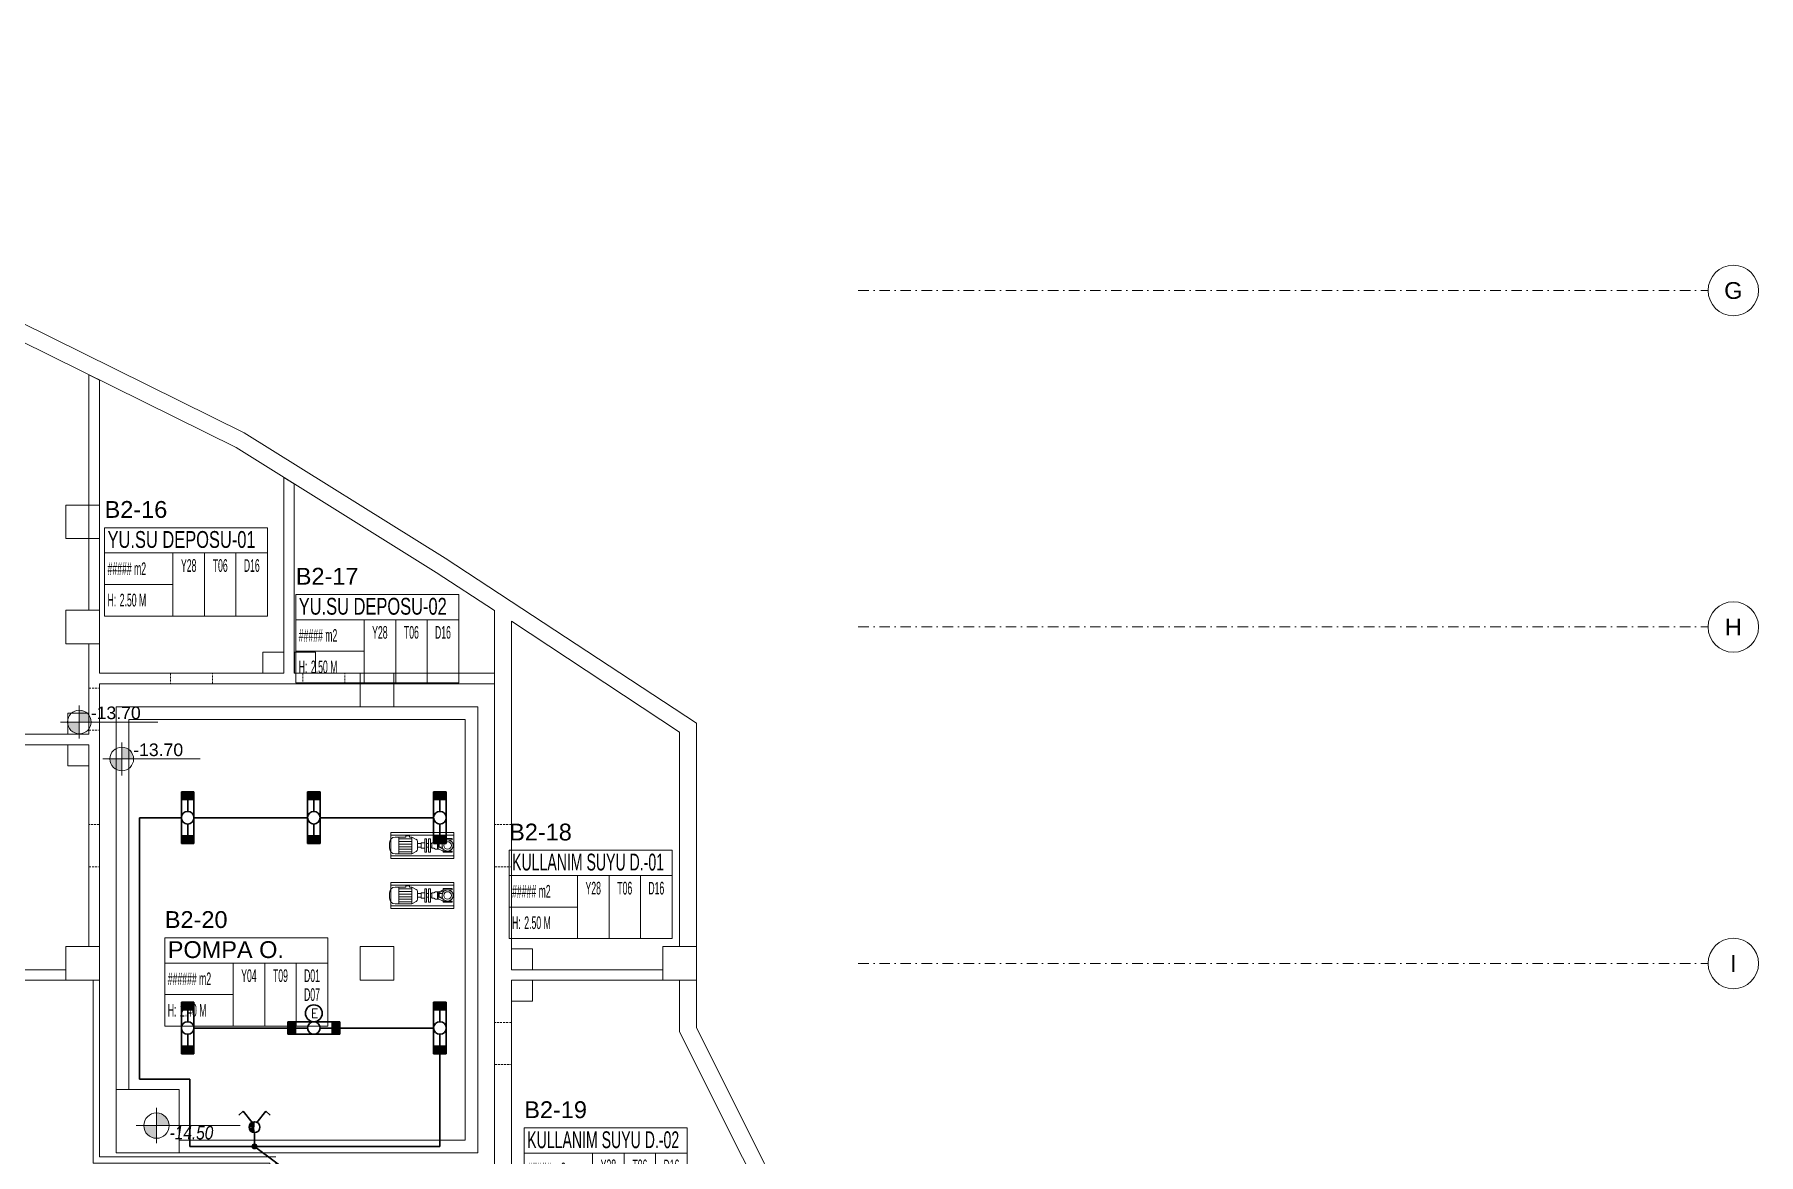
# Model space of a CAD drawing. Header units: metres. Extents: x -13316 to 152404, y -3899 to 30226.
# Drawn here: x 10786 to 14886, y 3106 to 5769 of the extents above; entities that cross this region are included whole.
import ezdxf
from ezdxf.enums import TextEntityAlignment as Align

# ---------------------------------------------------------------- set-up
doc = ezdxf.new("R2010")
doc.units = ezdxf.units.M
doc.header["$LTSCALE"] = 100
doc.header["$MEASUREMENT"] = 0
doc.linetypes.add('DASHDOT2', pattern=[0.5, 0.25, -0.125, 0, -0.125])
doc.linetypes.add('HIDDEN', pattern=[0.375, 0.25, -0.125])
doc.layers.get('0').update_dxf_attribs({"color": 9, "lineweight": 9})
for name, color, linetype, lineweight in [('00', 9, 'Continuous', 9), ('01', 9, 'Continuous', 9), ('06D', 9, 'Continuous', 9), ('21', 9, 'Continuous', 9), ('21_mahal200', 9, 'Continuous', 9), ('24', 9, 'DASHDOT2', 9), ('25', 9, 'Continuous', 9), ('32-ekipman', 9, 'Continuous', 9), ('E-2x36 W SIVAÜSTÜ FLUORESAN ARMATÜR (ETANŞ)', 7, 'Continuous', 30), ('E-ACİL AYDINLATMA KİTİ', 7, 'Continuous', 30), ('E-KABLO', 7, 'Continuous', 30), ('E-KOMÜTATÖR ANAHTAR (ETANŞ)', 7, 'Continuous', 30)]:
    doc.layers.add(name, color=color, linetype=linetype, lineweight=lineweight)
doc.styles.add('Arial', font='arial.ttf', dxfattribs={"height": 2.5})
doc.styles.add('E-YAZI', font='txttw.shx')
doc.styles.add('MuuM_TEXT-ITALIC', font='ARIALNI.TTF')
doc.styles.add('MuuM_TEXT-STANDART', font='ARIALN.TTF')
doc.dimstyles.new('MuuM_DIM200', dxfattribs={"dimscale": 20, "dimtxt": 2, "dimasz": 1, "dimexe": 1, "dimexo": 1, "dimgap": 1, "dimtad": 1, "dimdec": 1, "dimrnd": 0.5, "dimdsep": 46, "dimtxsty": 'MuuM_TEXT-STANDART', "dimblk": 'ARCHTICK', "dimcen": 0, "dimdle": 0.15, "dimclrd": 256, "dimclre": 256, "dimclrt": 256, "dimadec": 0, "dimazin": 0, "dimtfac": 5, "dimtdec": 1, "dimtix": 1, "dimtmove": 2, "dimatfit": 3, "dimldrblk": 'DOT', "dimfxl": 3, "dimfxlon": 1, "dimtolj": 1, "dimlwd": -1, "dimlwe": -1, "dimarcsym": 0})

# ---------------------------------------------------------------- blocks, each defined once
blk = doc.blocks.new('_ArchTick')
at = {"color": 0, "linetype": 'ByBlock', "const_width": 0.15}
blk.add_lwpolyline([(-0.5, -0.5), (0.5, 0.5)], dxfattribs=at)
blk = doc.blocks.new('*D648')
at = {"layer": '25', "transparency": 16777216}
for p, q in [((3834.6, 5135), (3754.6, 5135)), ((3774.6, 5135), (3774.6, 5155)), ((3774.6, 5120), (3774.6, 5135)), ((3834.6, 5120), (3754.6, 5120)), ((3774.6, 5120), (3774.6, 5100))]:
    blk.add_line(p, q, dxfattribs=at)
at = {"layer": '25', "transparency": 16777216, "xscale": 20, "yscale": 20, "zscale": 20}
for p, rotation in [((3774.6, 5135), 270), ((3774.6, 5120), 90)]:
    blk.add_blockref('_ArchTick', p, dxfattribs=dict(at, rotation=rotation))
at = {"layer": '25', "transparency": 16777216, "insert": (3734.2, 5127.5), "char_height": 40, "attachment_point": 5, "rotation": 90, "style": 'MuuM_TEXT-STANDART'}
blk.add_mtext('\\A1;15', dxfattribs=at)
blk = doc.blocks.new('_Dot')
at = {"color": 0, "linetype": 'ByBlock', "lineweight": -2}
blk.add_line((-0.5, 0), (-1, 0), dxfattribs=at)
at = {"color": 0, "linetype": 'ByBlock', "const_width": 0.5}
blk.add_lwpolyline([(-0.25, 0, 1), (0.25, 0, 1)], format="xyb", close=True, dxfattribs=at)
blk = doc.blocks.new('0_aks')
at = {"linetype": 'Continuous'}
blk.add_circle((0, 0), 3, dxfattribs=at)
at = {"style": 'Arial'}
blk.add_attdef('AKS', text='', height=2, dxfattribs=at).set_placement((0, 0), align=Align.MIDDLE_CENTER)
blk = doc.blocks.new('p-akslar_yeni')
at = {"layer": '24'}
for points in [[(18840, -3735), (20861, -3735)], [(18840, -4535), (20861, -4535)], [(18840, -5335), (20861, -5335)]]:
    blk.add_lwpolyline(points, dxfattribs=at)
at = {"layer": '21', "xscale": 20, "yscale": 20, "zscale": 20}
for p, values in [((20921, -3735), {'AKS': 'G'}), ((20921, -4535), {'AKS': 'H'}), ((20921, -5335), {'AKS': 'I'})]:
    blk.add_blockref('0_aks', p, dxfattribs=at).add_auto_attribs(values)
blk = doc.blocks.new('100_2x36 W SIVAÜSTÜ FLUORESAN ARMATÜR (ETANŞ)')
at = {"layer": 'E-2x36 W SIVAÜSTÜ FLUORESAN ARMATÜR (ETANŞ)', "color": 4}
for p, q in [((-6.15, 1.5), (6.15, 1.5)), ((-6.15, 1.5), (-6.15, -1.5)), ((-1.5, 0), (-6.15, 0)), ((1.5, 0), (6.15, 0)), ((6.15, 1.5), (6.15, -1.5)), ((-6.15, -1.5), (6.15, -1.5))]:
    blk.add_line(p, q, dxfattribs=at)
blk.add_circle((0, 0), 1.5, dxfattribs=at)
for points in [[(-4.15, 1.5), (-4.15, -1.5), (-6.15, 1.5), (-6.15, -1.5)], [(4.15, 1.5), (4.15, -1.5), (6.15, 1.5), (6.15, -1.5)]]:
    blk.add_solid(points, dxfattribs=at)
blk = doc.blocks.new('100_KOMÜTATÖR ANAHTAR (ETANŞ)')
at = {"layer": 'E-KOMÜTATÖR ANAHTAR (ETANŞ)', "color": 4}
for p, q in [((-1.7, 5.22), (-2.33, 4.62)), ((-0.37, 3.56), (-1.7, 5.22)), ((0.37, 3.56), (1.7, 5.22)), ((1.7, 5.22), (2.33, 4.62)), ((0, 2.05), (0, 0))]:
    blk.add_line(p, q, dxfattribs=at)
at = {"layer": 'E-KOMÜTATÖR ANAHTAR (ETANŞ)', "color": 4, "const_width": 0.81}
blk.add_lwpolyline([(0, 3.27, 0.414214), (-0.41, 2.86, 0.414214), (0, 2.46, 0.414214)], format="xyb", dxfattribs=at)
at = {"layer": 'E-KOMÜTATÖR ANAHTAR (ETANŞ)', "color": 4}
blk.add_circle((0, 2.86), 0.81, dxfattribs=at)
blk = doc.blocks.new('100_ACİL AYDINLATMA KİTİ')
at = {"layer": 'E-ACİL AYDINLATMA KİTİ', "color": 3}
blk.add_circle((0, 0), 1.25, dxfattribs=at)
at = {"layer": 'E-ACİL AYDINLATMA KİTİ', "color": 3, "style": 'E-YAZI'}
blk.add_text('E', height=1.34, dxfattribs=at).set_placement((-0.45, -0.69))
blk = doc.blocks.new('p-kolon_80x80')
blk.add_lwpolyline([(-40, -40), (40, -40), (40, 40), (-40, 40)], close=True)
blk = doc.blocks.new('2.bod.sitatik')
at = {"layer": '01'}
for points in [[(11560, -6190), (11560, -4550.5), (11421.2, -4460.1), (10945.1, -4163.6), (9032, -3217.5)], [(9049.1, -3181.3), (10964.6, -4128.6), (11442.7, -4426.4), (12040, -4818.5), (12040, -5350), (12000, -5350), (12000, -4840.2), (11600, -4576.5), (11600, -5405), (11960, -5405), (11960, -5430), (11600, -5430), (11600, -6150)], [(12299.7, -6150), (12000, -5552.7), (12000, -5430), (12040, -5430), (12040, -5543.4), (12364.1, -6190)]]:
    blk.add_lwpolyline(points, dxfattribs=at)
for points in [[(10595, -4550), (10620, -4550), (10620, -4002.8), (10595, -3990.5)], [(10595, -4845), (10595, -4630), (10620, -4630), (10620, -4700), (11058.6, -4700), (11058.6, -4234.3), (11083.6, -4249.9), (11083.6, -4700), (11560, -4700), (11560, -4725), (10620, -4725), (10620, -5350), (10595, -5350), (10595, -4870), (9880, -4870), (9880, -5350), (9840, -5350), (9840, -4630), (9880, -4630), (9880, -4845)], [(10540, -5430), (9920, -5430), (9920, -5405), (10540, -5405)]]:
    blk.add_lwpolyline(points, close=True, dxfattribs=at)
for p in [(10580, -4340), (10580, -4590), (11280, -4740), (10580, -5390), (11280, -5390), (12000, -5390)]:
    blk.add_blockref('p-kolon_80x80', p, dxfattribs=at)
blk = doc.blocks.new('A$C3F260DA2')
for p, q in [((-3, -37.6), (-3, -24.4)), ((-3, -37.6), (-3, -24.4)), ((0, -6.7), (150, -6.7)), ((0, -15.9), (0, -6.7)), ((0, -6.7), (150, -6.7)), ((0, -15.9), (0, -6.7)), ((10.2, -11.1), (49.9, -11.1)), ((10.2, -11.1), (49.9, -11.1)), ((59.9, -16.5), (49.9, -11.1)), ((59.9, -16.5), (49.9, -11.1)), ((63.1, -40.1), (63.1, -21.9)), ((63.1, -40.1), (63.1, -21.9)), ((63.1, -26.6), (72, -26.6)), ((63.1, -26.6), (72, -26.6)), ((63.1, -35.4), (72, -35.4)), ((63.1, -35.4), (72, -35.4)), ((72, -37.6), (72, -24.4)), ((72, -24.4), (80.8, -24.4)), ((72, -37.6), (72, -24.4)), ((72, -24.4), (80.8, -24.4)), ((72, -37.6), (80.8, -37.6)), ((72, -37.6), (80.8, -37.6)), ((80.8, -15.1), (85.2, -15.1)), ((80.8, -24.4), (80.8, -15.1)), ((80.8, -15.1), (85.2, -15.1)), ((80.8, -24.4), (80.8, -15.1)), ((80.8, -37.6), (80.8, -24.4)), ((80.8, -37.6), (80.8, -24.4)), ((80.8, -37.6), (80.8, -46.9)), ((80.8, -37.6), (80.8, -46.9)), ((85.2, -15.1), (85.2, -46.9)), ((85.2, -15.1), (85.2, -46.9)), ((85.2, -26.6), (89.6, -26.6)), ((85.2, -26.6), (89.6, -26.6)), ((85.2, -35.4), (89.6, -35.4)), ((85.2, -35.4), (89.6, -35.4)), ((89.6, -15.1), (89.6, -46.9)), ((89.6, -15.1), (94, -15.1)), ((89.6, -15.1), (89.6, -46.9)), ((89.6, -15.1), (94, -15.1)), ((94, -15.1), (94, -46.9)), ((94, -15.1), (94, -46.9)), ((94, -26.6), (97.6, -26.6)), ((94, -26.6), (97.6, -26.6)), ((94, -35.4), (97.6, -35.4)), ((94, -35.4), (97.6, -35.4)), ((97.6, -24.4), (102.1, -24.4)), ((97.6, -37.6), (97.6, -24.4)), ((97.6, -24.4), (102.1, -24.4)), ((97.6, -37.6), (97.6, -24.4)), ((97.6, -37.6), (102.1, -37.6)), ((97.6, -37.6), (102.1, -37.6)), ((102.1, -24.4), (106.5, -22.5)), ((102.1, -24.4), (106.5, -22.5)), ((102.1, -37.6), (106.5, -39.5)), ((102.1, -37.6), (106.5, -39.5)), ((106.5, -22.5), (115.2, -22.5)), ((106.5, -22.5), (115.2, -22.5)), ((106.5, -39.5), (115.2, -39.5)), ((106.5, -39.5), (115.2, -39.5)), ((110.7, -39.5), (110.7, -22.5)), ((110.7, -39.5), (110.7, -22.5)), ((112.7, -39.5), (112.7, -22.5)), ((112.7, -39.5), (112.7, -22.5)), ((114.7, -26.9), (124.3, -22)), ((114.7, -26.9), (124.3, -22)), ((114.7, -37.2), (114.7, -26.9)), ((114.7, -26.9), (122.3, -26.9)), ((114.7, -37.2), (114.7, -26.9)), ((114.7, -26.9), (122.3, -26.9)), ((114.7, -35.8), (122.3, -35.8)), ((114.7, -35.8), (122.3, -35.8)), ((114.7, -37.2), (124.3, -42.2)), ((114.7, -37.2), (124.3, -42.2)), ((115.2, -22.5), (124.3, -17.8)), ((115.2, -22.5), (124.3, -17.8)), ((115.2, -39.5), (124.3, -44.2)), ((115.2, -39.5), (124.3, -44.2)), ((145.5, -14.7), (124.3, -14.7)), ((124.3, -17.8), (124.3, -14.7)), ((145.5, -14.7), (124.3, -14.7)), ((124.3, -17.8), (124.3, -14.7)), ((124.3, -17.8), (124.3, -23.1)), ((124.3, -17.8), (124.3, -23.1)), ((145.5, -17.8), (124.3, -17.8)), ((145.5, -17.8), (124.3, -17.8)), ((124.3, -38.9), (124.3, -44.2)), ((124.3, -38.9), (124.3, -44.2)), ((145.5, -17.8), (145.5, -14.7)), ((145.5, -17.8), (145.5, -14.7)), ((150, -6.7), (150, -20.4)), ((0, -55.3), (0, -46.1)), ((0, -55.3), (0, -46.1)), ((150, -55.3), (0, -55.3)), ((150, -55.3), (0, -55.3)), ((35.9, -50.9), (10.2, -50.9)), ((35.9, -50.9), (10.2, -50.9)), ((19, -46.6), (49.9, -46.6)), ((35.9, -53.7), (35.9, -50.9)), ((35.9, -53.7), (35.9, -50.9)), ((44.7, -53.7), (35.9, -53.7)), ((44.7, -53.7), (35.9, -53.7)), ((49.9, -50.9), (44.7, -50.9)), ((44.7, -50.9), (44.7, -53.7)), ((49.9, -50.9), (44.7, -50.9)), ((44.7, -50.9), (44.7, -53.7)), ((59.9, -45.5), (49.9, -50.9)), ((59.9, -45.5), (49.9, -50.9)), ((80.8, -46.9), (85.2, -46.9)), ((80.8, -46.9), (85.2, -46.9)), ((89.6, -46.9), (94, -46.9)), ((89.6, -46.9), (94, -46.9)), ((145.5, -44.2), (124.3, -44.2)), ((124.3, -44.2), (124.3, -47.3)), ((145.5, -44.2), (124.3, -44.2)), ((124.3, -44.2), (124.3, -47.3)), ((145.5, -47.3), (124.3, -47.3)), ((145.5, -47.3), (124.3, -47.3)), ((145.5, -44.2), (145.5, -47.3)), ((145.5, -44.2), (145.5, -47.3)), ((150, -41.6), (150, -55.3)), ((150, -41.6), (150, -55.3))]:
    blk.add_line(p, q)
at = {"color": 253}
for p, q in [((19, -50.9), (19, -11.1)), ((19, -50.9), (19, -11.1)), ((19, -15.7), (49.9, -15.7)), ((19, -15.7), (49.9, -15.7)), ((19, -21.9), (49.9, -21.9)), ((19, -21.9), (49.9, -21.9)), ((19, -28.1), (49.9, -28.1)), ((19, -28.1), (49.9, -28.1)), ((19, -34.3), (49.9, -34.3)), ((19, -34.3), (49.9, -34.3)), ((19, -40.4), (49.9, -40.4)), ((19, -40.4), (49.9, -40.4)), ((49.9, -50.9), (49.9, -11.1)), ((49.9, -50.9), (49.9, -11.1)), ((19, -46.6), (49.9, -46.6))]:
    blk.add_line(p, q, dxfattribs=at)
blk.add_lwpolyline([(0, -62), (150, -62), (150, 0), (0, 0)], close=True)
for radius in [13.2, 13.2, 8.97, 8.97]:
    blk.add_circle((134.9, -31), radius)
for centre, radius, start, end in [((10.2, -24.4), 13.2, 90, 180), ((10.2, -24.4), 13.2, 90, 180), ((10.2, -37.6), 13.2, 180, 270), ((10.2, -37.6), 13.2, 180, 270), ((57, -21.9), 6.18, 0, 61.9275), ((57, -21.9), 6.18, 0, 61.9275), ((57, -40.1), 6.18, 298.0725, 0), ((57, -40.1), 6.18, 298.0725, 0)]:
    blk.add_arc(centre, radius, start, end)
blk = doc.blocks.new('A$C62CD3010')
at = {"layer": '32-ekipman', "xscale": -1, "rotation": 180}
for p in [(11326.9, -5210.3), (11326.9, -5329.2)]:
    blk.add_blockref('A$C3F260DA2', p, dxfattribs=at)
blk = doc.blocks.new('0_elevationtarget-p-bk')
h = blk.add_hatch(color=250)
h.paths.add_polyline_path([(1.88, 0, 0.414214), (0, 1.88), (0, 0)])
h.paths.add_polyline_path([(0, 0), (-1.88, 0, 0.414214), (0, -1.88)])
blk.add_line((0, -2.62), (0, 2.62))
blk.add_lwpolyline([(12.45, 0), (-3, 0)])
blk.add_circle((0, 0), 1.88)
at = {"style": 'Arial'}
blk.add_attdef('BITMISKOT', text='', height=2, dxfattribs=at).set_placement((4.5, 0), align=Align.BOTTOM_LEFT)
at = {"style": 'MuuM_TEXT-ITALIC'}
blk.add_attdef('FINISHINGFLOORLEVEL', text='', height=2, dxfattribs=at).set_placement((4.5, -0.59), align=Align.TOP_LEFT)
blk = doc.blocks.new('0_roomno2')
blk.add_lwpolyline([(19.38, -10.5), (0, -10.5), (0, 0), (19.38, 0)], close=True)
for points in [[(0, -3), (19.38, -3)], [(8.12, -3), (8.12, -10.5)], [(11.88, -3), (11.88, -10.5)], [(15.62, -3), (15.62, -10.5)], [(0, -6.75), (8.12, -6.75)]]:
    blk.add_lwpolyline(points)
at = {"style": 'MuuM_TEXT-STANDART', "width": 0.6}
blk.add_text('H:', height=1.5, dxfattribs=at).set_placement((0.35, -8.61), align=Align.MIDDLE_LEFT)
at = {"style": 'Arial'}
blk.add_attdef('ODANO', (0, 1.17), '', height=2, dxfattribs=at)
blk.add_attdef('MEKANADI', text='', height=2, dxfattribs=at).set_placement((0.35, -3), align=Align.BOTTOM_LEFT)
at = {"style": 'MuuM_TEXT-STANDART', "width": 0.6}
for tag, p in [('YER01', (10, -4.5)), ('TAVAN01', (13.75, -4.5)), ('DUVAR01', (17.5, -4.5)), ('YER02', (10, -6.75)), ('TAVAN02', (13.75, -6.75)), ('DUVAR02', (17.5, -6.75)), ('YER03', (10, -9)), ('TAVAN03', (13.75, -9)), ('DUVAR03', (17.5, -9))]:
    blk.add_attdef(tag, text='', height=1.5, dxfattribs=at).set_placement(p, align=Align.MIDDLE_CENTER)
for tag, p in [('M2', (0.35, -4.88)), ('TEMIZTAVANYUKSEKLIGI', (1.8, -8.61))]:
    blk.add_attdef(tag, text='', height=1.5, dxfattribs=at).set_placement(p, align=Align.MIDDLE_LEFT)
blk = doc.blocks.new('2.bod.Mimari')
at = {"layer": '00'}
for points in [[(10605, -5430), (10605, -5865), (11025, -5865), (11025, -6610), (11055, -6610), (11055, -6595), (11040, -6595), (11040, -5865)], [(11040, -5850), (11040, -5850), (11025, -5850), (11025, -5850), (10620, -5850), (10620, -5430)]]:
    blk.add_lwpolyline(points, dxfattribs=at)
at = {"layer": '06D'}
for points in [[(11008.64, -4650), (11058.64, -4650), (11058.64, -4700), (11008.64, -4700)], [(11083.64, -4650), (11133.64, -4650), (11133.64, -4700), (11083.64, -4700)], [(10545, -4795), (10595, -4795), (10595, -4845), (10545, -4845)], [(10545, -4870), (10595, -4870), (10595, -4920), (10545, -4920)], [(11600, -5355), (11650, -5355), (11650, -5405), (11600, -5405)], [(11600, -5430), (11650, -5430), (11650, -5480), (11600, -5480)], [(10810, -5840), (10660, -5840), (10660, -5690), (10810, -5690)]]:
    blk.add_lwpolyline(points, close=True, dxfattribs=at)
at = {"layer": '06D', "linetype": 'HIDDEN', "ltscale": 0.2}
for points in [[(10789.32, -4725), (10889.32, -4725), (10889.32, -4700), (10789.32, -4700)], [(11103.64, -4725), (11203.64, -4725), (11203.64, -4700), (11103.64, -4700)], [(10620, -5160), (10620, -5060), (10595, -5060), (10595, -5160)], [(11600, -5160), (11600, -5060), (11560, -5060), (11560, -5160)], [(11600, -5630), (11600, -5530), (11560, -5530), (11560, -5630)]]:
    blk.add_lwpolyline(points, close=True, dxfattribs=at)
for points in [[(10595, -4735.51), (10620, -4735.51)], [(10595, -4835.51), (10620, -4835.51)]]:
    blk.add_lwpolyline(points, dxfattribs=at)
at = {"layer": '06D'}
for points in [[(10810, -5840), (11520, -5840), (11520, -4780), (10660, -4780), (10660, -5690)], [(10690, -5690), (10690, -4810), (11490, -4810), (11490, -5810), (10810, -5810)]]:
    blk.add_lwpolyline(points, dxfattribs=at)
at = {"layer": '21'}
ref = blk.add_blockref('0_elevationtarget-p-bk', (10572.21, -4815.98), dxfattribs=dict(at, xscale=15, yscale=15, zscale=15))
ref.add_attrib('BITMISKOT', '-13.70', dxfattribs={"layer": '0', "height": 30, "style": 'Arial'}).set_placement((10599.52, -4818.16), align=Align.BOTTOM_LEFT)
ref = blk.add_blockref('0_elevationtarget-p-bk', (10673.12, -4903.8), dxfattribs=dict(at, xscale=15, yscale=15, zscale=15))
ref.add_attrib('BITMISKOT', '-13.70', dxfattribs={"layer": '0', "height": 30, "style": 'Arial'}).set_placement((10700.44, -4905.99), align=Align.BOTTOM_LEFT)
ref = blk.add_blockref('0_elevationtarget-p-bk', (10755.79, -5775.55), dxfattribs=dict(at, xscale=16, yscale=16, zscale=16))
ref.add_attrib('FINISHINGFLOORLEVEL', '-14.50', dxfattribs={"layer": '0', "height": 32, "style": 'MuuM_TEXT-ITALIC'}).set_placement((10787, -5776.37), align=Align.TOP_LEFT)
at = {"layer": '21_mahal200'}
ref = blk.add_blockref('0_roomno2', (10632.38, -4353.92), dxfattribs=dict(at, xscale=20, yscale=20, zscale=20))
ref.add_attrib('ODANO', 'B2-16', (10632.38, -4330.52), dxfattribs={"layer": '0', "height": 40, "style": 'Arial'})
ref.add_attrib('MEKANADI', 'YU.SU DEPOSU-01', dxfattribs={"layer": '0', "height": 40, "style": 'Arial', "width": 0.7}).set_placement((10639.38, -4413.92), align=Align.BOTTOM_LEFT)
ref.add_attrib('M2', '##### m2', dxfattribs={"layer": '0', "height": 30, "style": 'MuuM_TEXT-STANDART', "width": 0.6}).set_placement((10639.38, -4451.42), align=Align.MIDDLE_LEFT)
ref.add_attrib('TEMIZTAVANYUKSEKLIGI', '2.50 M', dxfattribs={"layer": '0', "height": 30, "style": 'MuuM_TEXT-STANDART', "width": 0.6}).set_placement((10668.38, -4526.08), align=Align.MIDDLE_LEFT)
ref.add_attrib('YER01', 'Y28', dxfattribs={"layer": '0', "height": 30, "style": 'MuuM_TEXT-STANDART', "width": 0.6}).set_placement((10832.38, -4443.92), align=Align.MIDDLE_CENTER)
ref.add_attrib('TAVAN01', 'T06', dxfattribs={"layer": '0', "height": 30, "style": 'MuuM_TEXT-STANDART', "width": 0.6}).set_placement((10907.38, -4443.92), align=Align.MIDDLE_CENTER)
ref.add_attrib('DUVAR01', 'D16', dxfattribs={"layer": '0', "height": 30, "style": 'MuuM_TEXT-STANDART', "width": 0.6}).set_placement((10982.38, -4443.92), align=Align.MIDDLE_CENTER)
ref = blk.add_blockref('0_roomno2', (11087.08, -4512.78), dxfattribs=dict(at, xscale=20, yscale=20, zscale=20))
ref.add_attrib('ODANO', 'B2-17', (11087.08, -4489.38), dxfattribs={"layer": '0', "height": 40, "style": 'Arial'})
ref.add_attrib('MEKANADI', 'YU.SU DEPOSU-02', dxfattribs={"layer": '0', "height": 40, "style": 'Arial', "width": 0.7}).set_placement((11094.08, -4572.78), align=Align.BOTTOM_LEFT)
ref.add_attrib('M2', '##### m2', dxfattribs={"layer": '0', "height": 30, "style": 'MuuM_TEXT-STANDART', "width": 0.6}).set_placement((11094.08, -4610.28), align=Align.MIDDLE_LEFT)
ref.add_attrib('TEMIZTAVANYUKSEKLIGI', '2.50 M', dxfattribs={"layer": '0', "height": 30, "style": 'MuuM_TEXT-STANDART', "width": 0.6}).set_placement((11123.08, -4684.94), align=Align.MIDDLE_LEFT)
ref.add_attrib('YER01', 'Y28', dxfattribs={"layer": '0', "height": 30, "style": 'MuuM_TEXT-STANDART', "width": 0.6}).set_placement((11287.08, -4602.78), align=Align.MIDDLE_CENTER)
ref.add_attrib('TAVAN01', 'T06', dxfattribs={"layer": '0', "height": 30, "style": 'MuuM_TEXT-STANDART', "width": 0.6}).set_placement((11362.08, -4602.78), align=Align.MIDDLE_CENTER)
ref.add_attrib('DUVAR01', 'D16', dxfattribs={"layer": '0', "height": 30, "style": 'MuuM_TEXT-STANDART', "width": 0.6}).set_placement((11437.08, -4602.78), align=Align.MIDDLE_CENTER)
ref = blk.add_blockref('0_roomno2', (11594.51, -5120.96), dxfattribs=dict(at, xscale=20, yscale=20, zscale=20))
ref.add_attrib('ODANO', 'B2-18', (11594.51, -5097.56), dxfattribs={"layer": '0', "height": 40, "style": 'Arial'})
ref.add_attrib('MEKANADI', 'KULLANIM SUYU D.-01', dxfattribs={"layer": '0', "height": 40, "style": 'Arial', "width": 0.6}).set_placement((11601.51, -5180.96), align=Align.BOTTOM_LEFT)
ref.add_attrib('M2', '##### m2', dxfattribs={"layer": '0', "height": 30, "style": 'MuuM_TEXT-STANDART', "width": 0.6}).set_placement((11601.51, -5218.46), align=Align.MIDDLE_LEFT)
ref.add_attrib('TEMIZTAVANYUKSEKLIGI', '2.50 M', dxfattribs={"layer": '0', "height": 30, "style": 'MuuM_TEXT-STANDART', "width": 0.6}).set_placement((11630.51, -5293.12), align=Align.MIDDLE_LEFT)
ref.add_attrib('YER01', 'Y28', dxfattribs={"layer": '0', "height": 30, "style": 'MuuM_TEXT-STANDART', "width": 0.6}).set_placement((11794.51, -5210.96), align=Align.MIDDLE_CENTER)
ref.add_attrib('TAVAN01', 'T06', dxfattribs={"layer": '0', "height": 30, "style": 'MuuM_TEXT-STANDART', "width": 0.6}).set_placement((11869.51, -5210.96), align=Align.MIDDLE_CENTER)
ref.add_attrib('DUVAR01', 'D16', dxfattribs={"layer": '0', "height": 30, "style": 'MuuM_TEXT-STANDART', "width": 0.6}).set_placement((11944.51, -5210.96), align=Align.MIDDLE_CENTER)
ref = blk.add_blockref('0_roomno2', (10775.64, -5329.06), dxfattribs=dict(at, xscale=20, yscale=20, zscale=20))
ref.add_attrib('ODANO', 'B2-20', (10775.64, -5305.66), dxfattribs={"layer": '0', "height": 40, "style": 'Arial'})
ref.add_attrib('MEKANADI', 'POMPA O.', dxfattribs={"layer": '0', "height": 40, "style": 'Arial'}).set_placement((10782.64, -5389.06), align=Align.BOTTOM_LEFT)
ref.add_attrib('M2', '###### m2', dxfattribs={"layer": '0', "height": 30, "style": 'MuuM_TEXT-STANDART', "width": 0.6}).set_placement((10782.64, -5426.56), align=Align.MIDDLE_LEFT)
ref.add_attrib('TEMIZTAVANYUKSEKLIGI', '2.40 M', dxfattribs={"layer": '0', "height": 30, "style": 'MuuM_TEXT-STANDART', "width": 0.6}).set_placement((10811.64, -5501.22), align=Align.MIDDLE_LEFT)
ref.add_attrib('YER01', 'Y04', dxfattribs={"layer": '0', "height": 30, "style": 'MuuM_TEXT-STANDART', "width": 0.6}).set_placement((10975.64, -5419.06), align=Align.MIDDLE_CENTER)
ref.add_attrib('TAVAN01', 'T09', dxfattribs={"layer": '0', "height": 30, "style": 'MuuM_TEXT-STANDART', "width": 0.6}).set_placement((11050.64, -5419.06), align=Align.MIDDLE_CENTER)
ref.add_attrib('DUVAR01', 'D01', dxfattribs={"layer": '0', "height": 30, "style": 'MuuM_TEXT-STANDART', "width": 0.6}).set_placement((11125.64, -5419.06), align=Align.MIDDLE_CENTER)
ref.add_attrib('DUVAR02', 'D07', dxfattribs={"layer": '0', "height": 30, "style": 'MuuM_TEXT-STANDART', "width": 0.6}).set_placement((11125.64, -5464.06), align=Align.MIDDLE_CENTER)
ref = blk.add_blockref('0_roomno2', (11630.52, -5781.13), dxfattribs=dict(at, xscale=20, yscale=20, zscale=20))
ref.add_attrib('ODANO', 'B2-19', (11630.52, -5757.73), dxfattribs={"layer": '0', "height": 40, "style": 'Arial'})
ref.add_attrib('MEKANADI', 'KULLANIM SUYU D.-02', dxfattribs={"layer": '0', "height": 40, "style": 'Arial', "width": 0.6}).set_placement((11637.52, -5841.13), align=Align.BOTTOM_LEFT)
ref.add_attrib('M2', '##### m2', dxfattribs={"layer": '0', "height": 30, "style": 'MuuM_TEXT-STANDART', "width": 0.6}).set_placement((11637.52, -5878.63), align=Align.MIDDLE_LEFT)
ref.add_attrib('TEMIZTAVANYUKSEKLIGI', '2.50 M', dxfattribs={"layer": '0', "height": 30, "style": 'MuuM_TEXT-STANDART', "width": 0.6}).set_placement((11666.52, -5953.29), align=Align.MIDDLE_LEFT)
ref.add_attrib('YER01', 'Y28', dxfattribs={"layer": '0', "height": 30, "style": 'MuuM_TEXT-STANDART', "width": 0.6}).set_placement((11830.52, -5871.13), align=Align.MIDDLE_CENTER)
ref.add_attrib('TAVAN01', 'T06', dxfattribs={"layer": '0', "height": 30, "style": 'MuuM_TEXT-STANDART', "width": 0.6}).set_placement((11905.52, -5871.13), align=Align.MIDDLE_CENTER)
ref.add_attrib('DUVAR01', 'D16', dxfattribs={"layer": '0', "height": 30, "style": 'MuuM_TEXT-STANDART', "width": 0.6}).set_placement((11980.52, -5871.13), align=Align.MIDDLE_CENTER)
at = {"layer": '32-ekipman'}
blk.add_blockref('A$C62CD3010', (-13.73, 69.87), dxfattribs=at)

msp = doc.modelspace()

# ---------------------------------------------------------------- linework, layer by layer
at = {"layer": 'E-KABLO', "color": 6}
for p, q in [((11035, 3285), (11035, 3906.52)), ((11135, 3906.52), (11035, 3906.52)), ((11435, 3906.52), (11165, 3906.52)), ((11735, 3906.52), (11465, 3906.52)), ((11165, 3406.52), (11435, 3406.52)), ((11465, 3406.52), (11735, 3406.52)), ((11750, 3345.02), (11750, 3125)), ((11155, 3285), (11035, 3285)), ((11155, 3125), (11155, 3285)), ((11308.91, 3125), (11155, 3125)), ((11308.91, 3125), (11750, 3125)), ((11308.91, 3125), (11517.5, 2970))]:
    msp.add_line(p, q, dxfattribs=at)
at = {"layer": 'E-KABLO', "color": 4, "linetype": 'Continuous', "const_width": 7.2}
msp.add_lwpolyline([(11312.51, 3125, -1), (11305.31, 3125, -1)], format="xyb", close=True, dxfattribs=at)

# ---------------------------------------------------------------- block references
for name in ['2.bod.sitatik', '2.bod.Mimari']:
    msp.add_blockref(name, (320, 8950))
at = {"layer": '24'}
msp.add_blockref('p-akslar_yeni', (-6095, 8895), dxfattribs=at)
at = {"layer": 'E-2x36 W SIVAÜSTÜ FLUORESAN ARMATÜR (ETANŞ)', "xscale": 10, "yscale": 10, "zscale": 10}
for p, rotation in [((11150, 3906.52), 270), ((11450, 3906.52), 270), ((11750, 3906.52), 270), ((11150, 3406.52), 270), ((11750, 3406.52), 270), ((11450, 3406.52), 180)]:
    msp.add_blockref('100_2x36 W SIVAÜSTÜ FLUORESAN ARMATÜR (ETANŞ)', p, dxfattribs=dict(at, rotation=rotation))
at = {"layer": 'E-ACİL AYDINLATMA KİTİ', "xscale": 16, "yscale": 16, "zscale": 16}
msp.add_blockref('100_ACİL AYDINLATMA KİTİ', (11450, 3441.54), dxfattribs=at)
at = {"layer": 'E-KOMÜTATÖR ANAHTAR (ETANŞ)', "xscale": 16, "yscale": 16, "zscale": 16}
msp.add_blockref('100_KOMÜTATÖR ANAHTAR (ETANŞ)', (11308.91, 3125), dxfattribs=at)

# ---------------------------------------------------------------- dimensions: what is measured, and where the dimension line sits
at = {"layer": '25'}
dim = msp.add_linear_dim(base=(3774.6, 5135), p1=(3980, 5120), p2=(13637.29, 5135), angle=90, dimstyle='MuuM_DIM200', dxfattribs=at)
dim.commit()
dim.dimension.update_dxf_attribs({"geometry": '*D648', "text_midpoint": (3734.18, 5127.5)})

doc.saveas('drawing.dxf')
